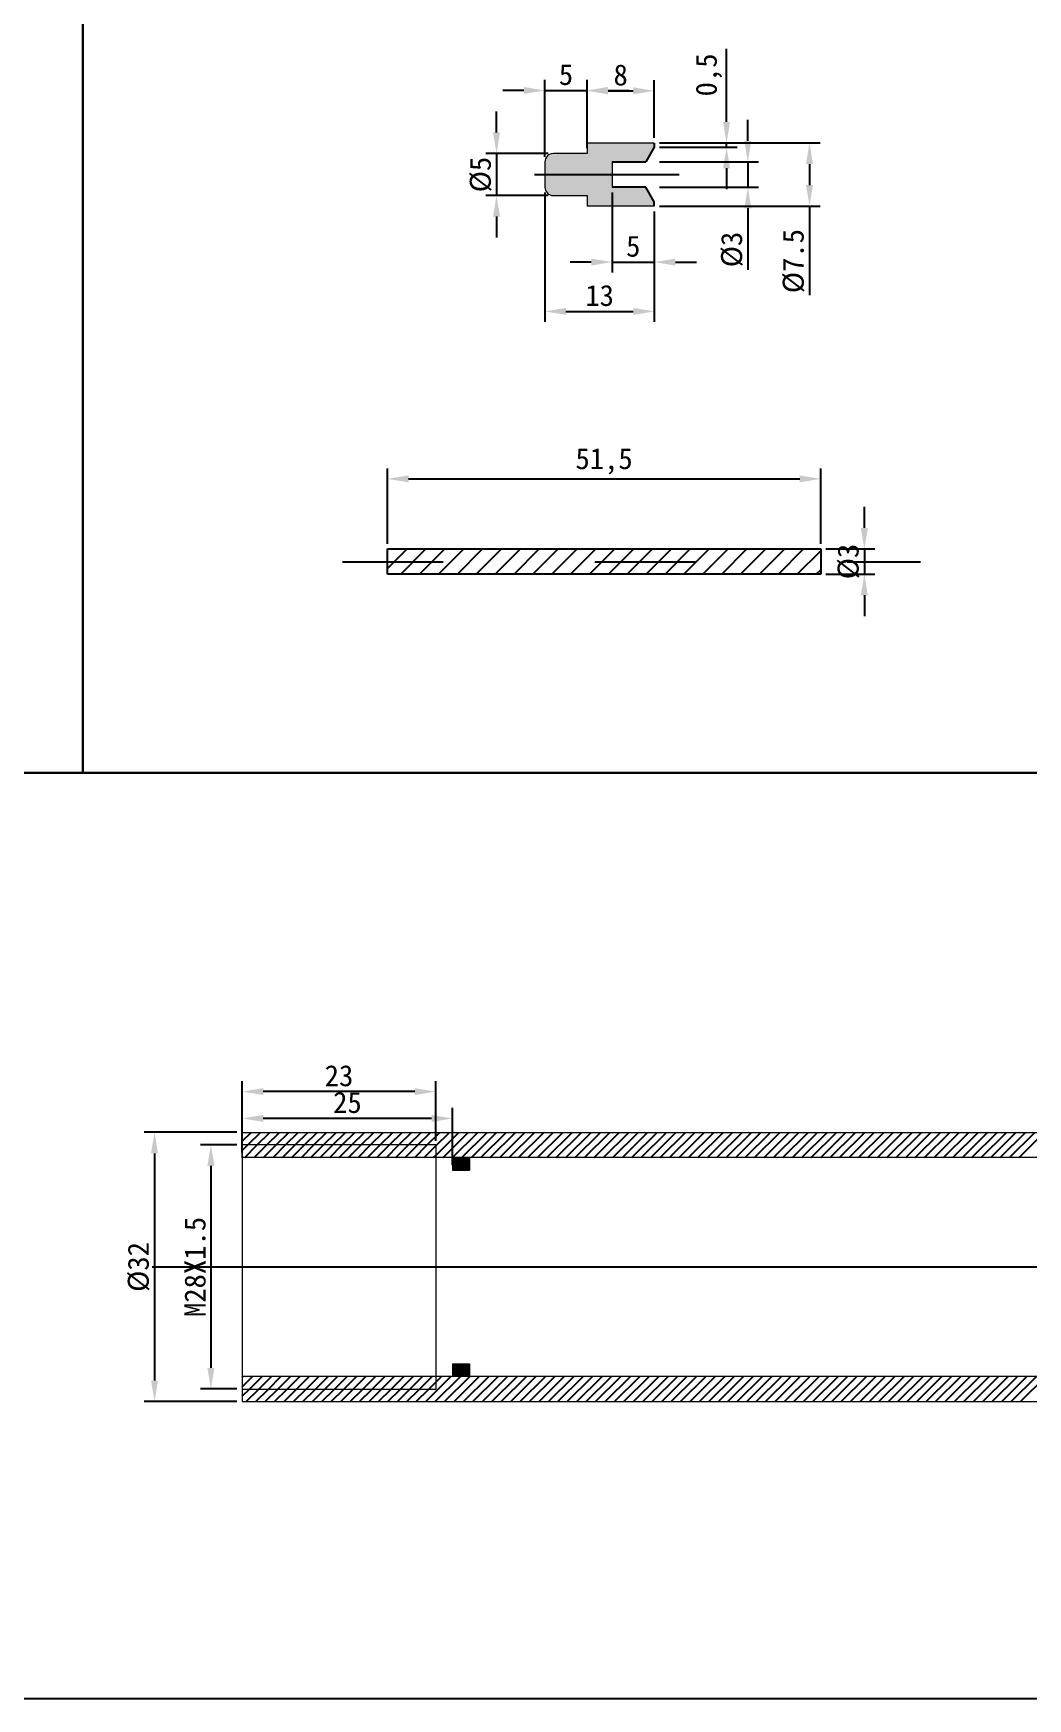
# Model space of a CAD drawing. Header units: millimetres. Extents: x 1443 to 3417, y 283 to 1662.
# Drawn here: x 2330.1 to 2448.3, y 845.9 to 1043.8 of the extents above; entities that cross this region are included whole.
import ezdxf

# ---------------------------------------------------------------- set-up
doc = ezdxf.new("R2010")
doc.units = ezdxf.units.MM
doc.linetypes.add('ACAD_ISO03W100', pattern=[30, 12, -18])
doc.linetypes.add('DASHDOTX3', pattern=[508, 254, -127, 0, -127])
doc.layers.get('Defpoints').update_dxf_attribs({"color": 6})
doc.layers.add('中线', color=1, linetype='DASHDOTX3')
doc.layers.add('虚线', color=2, linetype='ACAD_ISO03W100')
doc.layers.add('实线', color=7, linetype='Continuous', lineweight=20)
doc.layers.add('实线2', color=5, linetype='Continuous', lineweight=20)
doc.styles.get("Standard").update_dxf_attribs({"font": 'SimSun.ttf'})
doc.dimstyles.new('ISO-25', dxfattribs={"dimtxt": 2.5, "dimasz": 2.5, "dimexe": 1.25, "dimexo": 0.625, "dimtad": 1, "dimtxsty": 'Standard', "dimcen": 2.5, "dimadec": 0, "dimazin": 0, "dimtfac": 1, "dimtmove": 0, "dimatfit": 3, "dimfxl": 1, "dimarcsym": 0})

# ---------------------------------------------------------------- blocks, each defined once
blk = doc.blocks.new('*D21')
at = {"layer": 'Defpoints', "color": 0, "ltscale": 0.5}
for p in [(2403.88, 1028.54), (2403.88, 1025.54), (2415, 1025.54)]:
    blk.add_point(p, dxfattribs=at)
at = {"layer": '实线', "color": 0, "lineweight": -2, "ltscale": 0.5}
for p, q in [((2415, 1031.04), (2415, 1033.54)), ((2404.5, 1028.54), (2416.25, 1028.54)), ((2415, 1028.54), (2415, 1025.54)), ((2404.5, 1025.54), (2416.25, 1025.54)), ((2415, 1023.04), (2415, 1015.73))]:
    blk.add_line(p, q, dxfattribs=at)
at = {"layer": '实线', "color": 0, "ltscale": 0.5}
for points in [[(2414.58, 1031.04), (2415.41, 1031.04), (2415, 1028.54)], [(2414.58, 1023.04), (2415.41, 1023.04), (2415, 1025.54)]]:
    blk.add_solid(points, dxfattribs=at)
at = {"layer": '实线', "color": 0, "ltscale": 0.5, "insert": (2413.12, 1018.13), "char_height": 2.5, "attachment_point": 5, "rotation": 90}
blk.add_mtext('%%c3', dxfattribs=at)
blk = doc.blocks.new('*D22')
at = {"layer": 'Defpoints', "color": 0, "ltscale": 0.5}
for p in [(2391.88, 1029.54), (2385.12, 1024.54), (2391.88, 1024.54)]:
    blk.add_point(p, dxfattribs=at)
at = {"layer": '实线', "color": 0, "lineweight": -2, "ltscale": 0.5}
for p, q in [((2385.12, 1032.04), (2385.12, 1034.54)), ((2391.25, 1029.54), (2383.87, 1029.54)), ((2385.12, 1029.54), (2385.12, 1024.54)), ((2391.25, 1024.54), (2383.87, 1024.54)), ((2385.12, 1022.04), (2385.12, 1019.54))]:
    blk.add_line(p, q, dxfattribs=at)
at = {"layer": '实线', "color": 0, "ltscale": 0.5}
for points in [[(2384.71, 1032.04), (2385.54, 1032.04), (2385.12, 1029.54)], [(2384.71, 1022.04), (2385.54, 1022.04), (2385.12, 1024.54)]]:
    blk.add_solid(points, dxfattribs=at)
at = {"layer": '实线', "color": 0, "lineweight": -3, "ltscale": 0.5, "insert": (2383.25, 1027.04), "char_height": 2.5, "attachment_point": 5, "rotation": 90}
blk.add_mtext('%%c5', dxfattribs=at)
blk = doc.blocks.new('*D23')
at = {"layer": 'Defpoints', "color": 0, "ltscale": 0.5}
for p in [(2395.88, 1037.03), (2395.88, 1029.54), (2390.88, 1028.54)]:
    blk.add_point(p, dxfattribs=at)
at = {"layer": '实线', "color": 0, "lineweight": -2, "ltscale": 0.5}
for p, q in [((2390.88, 1029.16), (2390.88, 1038.28)), ((2395.88, 1030.16), (2395.88, 1038.28)), ((2388.38, 1037.03), (2385.88, 1037.03)), ((2390.88, 1037.03), (2395.88, 1037.03)), ((2398.38, 1037.03), (2400.88, 1037.03))]:
    blk.add_line(p, q, dxfattribs=at)
at = {"layer": '实线', "color": 0, "ltscale": 0.5}
for points in [[(2388.38, 1037.45), (2388.38, 1036.62), (2390.88, 1037.03)], [(2398.38, 1037.45), (2398.38, 1036.62), (2395.88, 1037.03)]]:
    blk.add_solid(points, dxfattribs=at)
at = {"layer": '实线', "color": 0, "lineweight": -3, "ltscale": 0.5, "insert": (2393.38, 1038.91), "char_height": 2.5, "attachment_point": 5}
blk.add_mtext('5', dxfattribs=at)
blk = doc.blocks.new('*D24')
at = {"layer": 'Defpoints', "color": 0, "ltscale": 0.5}
for p in [(2403.88, 1036.99), (2395.88, 1030.79), (2403.88, 1030.79)]:
    blk.add_point(p, dxfattribs=at)
at = {"layer": '实线', "color": 0, "lineweight": -2, "ltscale": 0.5}
for p, q in [((2395.88, 1031.41), (2395.88, 1038.24)), ((2403.88, 1031.41), (2403.88, 1038.24)), ((2398.38, 1036.99), (2401.38, 1036.99))]:
    blk.add_line(p, q, dxfattribs=at)
at = {"layer": '实线', "color": 0, "ltscale": 0.5}
for points in [[(2398.38, 1037.41), (2398.38, 1036.57), (2395.88, 1036.99)], [(2401.38, 1037.41), (2401.38, 1036.57), (2403.88, 1036.99)]]:
    blk.add_solid(points, dxfattribs=at)
at = {"layer": '实线', "color": 0, "lineweight": -3, "ltscale": 0.5, "insert": (2399.88, 1038.86), "char_height": 2.5, "attachment_point": 5}
blk.add_mtext('8', dxfattribs=at)
blk = doc.blocks.new('*D25')
at = {"layer": 'Defpoints', "color": 0, "ltscale": 0.5}
for p in [(2398.88, 1025.54), (2403.88, 1023.29), (2403.88, 1016.64)]:
    blk.add_point(p, dxfattribs=at)
at = {"layer": '实线', "color": 0, "lineweight": -2, "ltscale": 0.5}
for p, q in [((2398.88, 1024.91), (2398.88, 1015.39)), ((2403.88, 1022.66), (2403.88, 1015.39)), ((2396.38, 1016.64), (2393.88, 1016.64)), ((2398.88, 1016.64), (2403.88, 1016.64)), ((2406.38, 1016.64), (2408.88, 1016.64))]:
    blk.add_line(p, q, dxfattribs=at)
at = {"layer": '实线', "color": 0, "ltscale": 0.5}
for points in [[(2396.38, 1017.05), (2396.38, 1016.22), (2398.88, 1016.64)], [(2406.38, 1017.05), (2406.38, 1016.22), (2403.88, 1016.64)]]:
    blk.add_solid(points, dxfattribs=at)
at = {"layer": '实线', "color": 0, "lineweight": -3, "ltscale": 0.5, "insert": (2401.38, 1018.51), "char_height": 2.5, "attachment_point": 5}
blk.add_mtext('5', dxfattribs=at)
blk = doc.blocks.new('*D26')
at = {"layer": 'Defpoints', "color": 0, "ltscale": 0.5}
for p in [(2403.88, 1030.79), (2403.88, 1030.29), (2412.47, 1030.79)]:
    blk.add_point(p, dxfattribs=at)
at = {"layer": '实线', "color": 0, "lineweight": -2, "ltscale": 0.5}
for p, q in [((2412.47, 1033.29), (2412.47, 1041.98)), ((2404.5, 1030.79), (2413.72, 1030.79)), ((2404.5, 1030.29), (2413.72, 1030.29)), ((2412.47, 1030.29), (2412.47, 1030.79)), ((2412.47, 1027.79), (2412.47, 1025.29))]:
    blk.add_line(p, q, dxfattribs=at)
at = {"layer": '实线', "color": 0, "ltscale": 0.5}
for points in [[(2412.05, 1033.29), (2412.88, 1033.29), (2412.47, 1030.79)], [(2412.05, 1027.79), (2412.88, 1027.79), (2412.47, 1030.29)]]:
    blk.add_solid(points, dxfattribs=at)
at = {"layer": '实线', "color": 0, "lineweight": -3, "ltscale": 0.5, "insert": (2410.38, 1038.88), "char_height": 2.5, "attachment_point": 5, "rotation": 90}
blk.add_mtext('0,5', dxfattribs=at)
blk = doc.blocks.new('*D27')
at = {"color": 0, "lineweight": -2}
for p, q in [((2372.16, 983.17), (2372.16, 992.12)), ((2423.66, 983.17), (2423.66, 992.12)), ((2374.66, 990.87), (2421.16, 990.87))]:
    blk.add_line(p, q, dxfattribs=at)
at = {"color": 0}
for points in [[(2374.66, 991.29), (2374.66, 990.46), (2372.16, 990.87)], [(2421.16, 991.29), (2421.16, 990.46), (2423.66, 990.87)]]:
    blk.add_solid(points, dxfattribs=at)
at = {"layer": 'Defpoints', "color": 0}
for p in [(2423.66, 990.87), (2372.16, 982.55), (2423.66, 982.55)]:
    blk.add_point(p, dxfattribs=at)
at = {"color": 0, "insert": (2397.91, 992.96), "char_height": 2.5, "attachment_point": 5}
blk.add_mtext('51,5', dxfattribs=at)
blk = doc.blocks.new('*D33')
at = {"color": 0, "linetype": 'DASHDOTX3', "lineweight": -2}
for p, q in [((2428.85, 985.05), (2428.85, 987.55)), ((2424.28, 982.55), (2430.1, 982.55)), ((2428.85, 982.55), (2428.85, 979.55)), ((2424.28, 979.55), (2430.1, 979.55)), ((2428.85, 977.05), (2428.85, 974.55))]:
    blk.add_line(p, q, dxfattribs=at)
at = {"color": 0, "linetype": 'DASHDOTX3'}
for points in [[(2428.43, 985.05), (2429.27, 985.05), (2428.85, 982.55)], [(2428.43, 977.05), (2429.27, 977.05), (2428.85, 979.55)]]:
    blk.add_solid(points, dxfattribs=at)
at = {"layer": 'Defpoints', "color": 0, "linetype": 'DASHDOTX3'}
for p in [(2423.66, 982.55), (2423.66, 979.55), (2428.85, 979.55)]:
    blk.add_point(p, dxfattribs=at)
at = {"color": 0, "linetype": 'DASHDOTX3', "insert": (2426.97, 981.05), "char_height": 2.5, "attachment_point": 5, "rotation": 90}
blk.add_mtext('%%c3', dxfattribs=at)
blk = doc.blocks.new('*D98')
at = {"color": 0, "lineweight": -2}
for p, q in [((2354.27, 911.72), (2349.92, 911.72)), ((2351.17, 909.22), (2351.17, 885.22)), ((2354.27, 882.72), (2349.92, 882.72))]:
    blk.add_line(p, q, dxfattribs=at)
at = {"color": 0}
for points in [[(2350.75, 909.22), (2351.59, 909.22), (2351.17, 911.72)], [(2350.75, 885.22), (2351.59, 885.22), (2351.17, 882.72)]]:
    blk.add_solid(points, dxfattribs=at)
at = {"layer": 'Defpoints', "color": 0}
for p in [(2354.9, 911.72), (2351.17, 882.72), (2354.9, 882.72)]:
    blk.add_point(p, dxfattribs=at)
at = {"color": 0, "insert": (2349.3, 897.22), "char_height": 2.5, "attachment_point": 5, "rotation": 90}
blk.add_mtext('M28X1.5', dxfattribs=at)
blk = doc.blocks.new('*D99')
at = {"color": 0, "lineweight": -2}
for p, q in [((2354.27, 913.22), (2343.22, 913.22)), ((2344.47, 910.72), (2344.47, 883.72)), ((2354.27, 881.22), (2343.22, 881.22))]:
    blk.add_line(p, q, dxfattribs=at)
at = {"color": 0}
for points in [[(2344.05, 910.72), (2344.88, 910.72), (2344.47, 913.22)], [(2344.05, 883.72), (2344.88, 883.72), (2344.47, 881.22)]]:
    blk.add_solid(points, dxfattribs=at)
at = {"layer": 'Defpoints', "color": 0}
for p in [(2354.9, 913.22), (2344.47, 881.22), (2354.9, 881.22)]:
    blk.add_point(p, dxfattribs=at)
at = {"color": 0, "insert": (2342.59, 897.22), "char_height": 2.5, "attachment_point": 5, "rotation": 90}
blk.add_mtext('%%C32', dxfattribs=at)
blk = doc.blocks.new('*D100')
at = {"color": 0, "lineweight": -2}
for p, q in [((2354.9, 913.84), (2354.9, 919.31)), ((2377.9, 912.22), (2377.9, 919.31)), ((2375.4, 918.06), (2357.4, 918.06))]:
    blk.add_line(p, q, dxfattribs=at)
at = {"color": 0}
for points in [[(2357.4, 918.47), (2357.4, 917.64), (2354.9, 918.06)], [(2375.4, 918.47), (2375.4, 917.64), (2377.9, 918.06)]]:
    blk.add_solid(points, dxfattribs=at)
at = {"layer": 'Defpoints', "color": 0}
for p in [(2354.9, 918.06), (2354.9, 913.22), (2377.9, 911.6)]:
    blk.add_point(p, dxfattribs=at)
at = {"color": 0, "insert": (2366.4, 919.93), "char_height": 2.5, "attachment_point": 5}
blk.add_mtext('23', dxfattribs=at)
blk = doc.blocks.new('*D167')
at = {"color": 0, "lineweight": -2}
for p, q in [((2404.5, 1030.79), (2423.58, 1030.79)), ((2422.33, 1028.29), (2422.33, 1025.79)), ((2404.5, 1023.29), (2423.58, 1023.29)), ((2422.33, 1023.29), (2422.33, 1012.72))]:
    blk.add_line(p, q, dxfattribs=at)
at = {"color": 0}
for points in [[(2421.91, 1028.29), (2422.74, 1028.29), (2422.33, 1030.79)], [(2421.91, 1025.79), (2422.74, 1025.79), (2422.33, 1023.29)]]:
    blk.add_solid(points, dxfattribs=at)
at = {"layer": 'Defpoints', "color": 0}
for p in [(2403.88, 1030.79), (2403.88, 1023.29), (2422.33, 1023.29)]:
    blk.add_point(p, dxfattribs=at)
at = {"color": 0, "insert": (2420.45, 1016.75), "char_height": 2.5, "attachment_point": 5, "rotation": 90}
blk.add_mtext('%%c7.5', dxfattribs=at)
blk = doc.blocks.new('*D177')
at = {"color": 0, "lineweight": -2}
for p, q in [((2354.9, 910.84), (2354.9, 916.12)), ((2377.4, 914.87), (2357.4, 914.87)), ((2379.9, 909.34), (2379.9, 916.12))]:
    blk.add_line(p, q, dxfattribs=at)
at = {"color": 0}
for points in [[(2357.4, 915.29), (2357.4, 914.46), (2354.9, 914.87)], [(2377.4, 915.29), (2377.4, 914.46), (2379.9, 914.87)]]:
    blk.add_solid(points, dxfattribs=at)
at = {"layer": 'Defpoints', "color": 0}
for p in [(2354.9, 914.87), (2354.9, 910.22), (2379.9, 908.72)]:
    blk.add_point(p, dxfattribs=at)
at = {"color": 0, "insert": (2367.4, 916.75), "char_height": 2.5, "attachment_point": 5}
blk.add_mtext('25', dxfattribs=at)
blk = doc.blocks.new('*D302')
at = {"color": 0, "lineweight": -2}
for p, q in [((2390.88, 1024.91), (2390.88, 1009.53)), ((2403.88, 1022.66), (2403.88, 1009.53)), ((2393.38, 1010.78), (2401.38, 1010.78))]:
    blk.add_line(p, q, dxfattribs=at)
at = {"color": 0}
for points in [[(2393.38, 1011.19), (2393.38, 1010.36), (2390.88, 1010.78)], [(2401.38, 1011.19), (2401.38, 1010.36), (2403.88, 1010.78)]]:
    blk.add_solid(points, dxfattribs=at)
at = {"layer": 'Defpoints', "color": 0}
for p in [(2390.88, 1025.54), (2403.88, 1023.29), (2403.88, 1010.78)]:
    blk.add_point(p, dxfattribs=at)
at = {"color": 0, "insert": (2397.38, 1012.65), "char_height": 2.5, "attachment_point": 5}
blk.add_mtext('13', dxfattribs=at)

msp = doc.modelspace()

# ---------------------------------------------------------------- hatches: boundary and pattern name
at = {"linetype": 'DASHDOTX3'}
h = msp.add_hatch(color=256, dxfattribs=at)
h.set_gradient(color1=(0, 0, 255), one_color=1, tint=1, name='INVCURVED')
h.paths.add_polyline_path([(2395.8792, 1029.53725), (2391.8792, 1029.53725, 0.414213562), (2390.8792, 1028.53725), (2390.8792, 1027.03725), (2398.8792, 1027.03725), (2398.8792, 1028.53725), (2402.8792, 1028.53725), (2403.8792, 1030.28725), (2403.8792, 1030.78725), (2395.8792, 1030.78725)])
h.paths.add_polyline_path([(2390.8792, 1027.03725), (2390.8792, 1025.53725, 0.414213562), (2391.8792, 1024.53725), (2395.8792, 1024.53725), (2395.8792, 1023.28725), (2403.8792, 1023.28725), (2403.8792, 1023.78725), (2402.8792, 1025.53705), (2398.8792, 1025.53725), (2398.8792, 1027.03725)])
at = {"linetype": 'ACAD_ISO03W100'}
h = msp.add_hatch(dxfattribs=at)
h.set_pattern_fill('ANSI31', color=256, scale=0.5, style=0)
h.paths.add_polyline_path([(2423.65681, 981.03056), (2423.65681, 982.54614), (2372.26857, 982.54614), (2372.15681, 982.43438), (2372.15681, 981.03056)])
h.paths.add_polyline_path([(2372.15681, 981.03056), (2372.15681, 979.54614), (2423.65681, 979.54614), (2423.65681, 981.03056)])
at = {"layer": '虚线', "ltscale": 0.5}
for points in [[(2381.89848, 910.21513), (2379.89848, 910.21513), (2379.89848, 908.71513), (2381.89848, 908.71513)], [(2381.89848, 885.71513), (2379.89848, 885.71513), (2379.89848, 884.21513), (2381.89848, 884.21513)]]:
    msp.add_hatch(color=1, dxfattribs=at).paths.add_polyline_path(points)

# ---------------------------------------------------------------- linework, layer by layer
for p, q in [((2372.15681, 982.54614), (2423.65681, 982.54614)), ((2372.15681, 979.54614), (2372.15681, 982.54614)), ((2423.65681, 982.54614), (2423.65681, 979.54614)), ((2423.65681, 979.54614), (2372.15681, 979.54614))]:
    msp.add_line(p, q)
at = {"ltscale": 0.5}
for p, q in [((2372.15681, 982.43438), (2372.26857, 982.54614)), ((2354.89848, 912.16995), (2355.94366, 913.21513)), ((2355.5662, 911.71513), (2357.06618, 913.21512)), ((2356.68873, 911.71513), (2358.18871, 913.21511)), ((2357.81126, 911.71513), (2359.31124, 913.21511)), ((2358.93379, 911.71513), (2360.43376, 913.2151)), ((2360.05632, 911.71513), (2361.55629, 913.2151)), ((2361.17886, 911.71513), (2362.67882, 913.21509)), ((2362.30139, 911.71513), (2363.80134, 913.21509)), ((2363.42392, 911.71513), (2364.92387, 913.21508)), ((2364.54645, 911.71513), (2366.04639, 913.21507)), ((2365.66898, 911.71513), (2367.16892, 913.21507)), ((2366.79152, 911.71513), (2368.29145, 913.21506)), ((2367.91405, 911.71513), (2369.41397, 913.21506)), ((2369.03658, 911.71513), (2370.5365, 913.21505)), ((2370.15911, 911.71513), (2371.65903, 913.21505)), ((2371.28164, 911.71513), (2372.78155, 913.21504)), ((2372.40418, 911.71513), (2373.90408, 913.21503)), ((2373.52671, 911.71513), (2375.0266, 913.21503)), ((2374.64924, 911.71513), (2376.14913, 913.21502)), ((2375.77177, 911.71513), (2377.27166, 913.21502)), ((2376.8943, 911.71513), (2378.39418, 913.21501)), ((2377.89848, 911.59678), (2379.51671, 913.215)), ((2377.89848, 910.47425), (2380.63924, 913.215)), ((2378.7619, 910.21513), (2381.76176, 913.21499)), ((2379.88443, 910.21513), (2382.88429, 913.21499)), ((2381.00696, 910.21513), (2384.00681, 913.21498)), ((2382.1295, 910.21513), (2385.12934, 913.21498)), ((2383.25203, 910.21513), (2386.25187, 913.21497)), ((2384.37456, 910.21513), (2387.37439, 913.21496)), ((2385.49709, 910.21513), (2388.49692, 913.21496)), ((2386.61962, 910.21513), (2389.61945, 913.21495)), ((2387.74216, 910.21513), (2390.74197, 913.21495)), ((2388.86469, 910.21513), (2391.8645, 913.21494)), ((2389.98722, 910.21513), (2392.98702, 913.21494)), ((2391.10975, 910.21513), (2394.10955, 913.21493)), ((2392.23228, 910.21513), (2395.23208, 913.21492)), ((2393.35482, 910.21513), (2396.3546, 913.21492)), ((2394.47735, 910.21513), (2397.47713, 913.21491)), ((2395.59988, 910.21513), (2398.59966, 913.21491)), ((2396.72241, 910.21513), (2399.72218, 913.2149)), ((2397.84494, 910.21513), (2400.84471, 913.21489)), ((2398.96748, 910.21513), (2401.96723, 913.21489)), ((2400.09001, 910.21513), (2403.08976, 913.21488)), ((2401.21254, 910.21513), (2404.21229, 913.21488)), ((2402.33507, 910.21513), (2405.33481, 913.21487)), ((2403.4576, 910.21513), (2406.45734, 913.21487)), ((2404.58014, 910.21513), (2407.57987, 913.21486)), ((2405.70267, 910.21513), (2408.70239, 913.21485)), ((2406.8252, 910.21513), (2409.82492, 913.21485)), ((2407.94773, 910.21513), (2410.94744, 913.21484)), ((2409.07026, 910.21513), (2412.06997, 913.21484)), ((2410.1928, 910.21513), (2413.1925, 913.21483)), ((2411.31533, 910.21513), (2414.31502, 913.21483)), ((2412.43786, 910.21513), (2415.43755, 913.21482)), ((2413.56039, 910.21513), (2416.56008, 913.21481)), ((2414.68292, 910.21513), (2417.6826, 913.21481)), ((2415.80546, 910.21513), (2418.80513, 913.2148)), ((2416.92799, 910.21513), (2419.92765, 913.2148)), ((2418.05052, 910.21513), (2421.05018, 913.21479)), ((2419.17305, 910.21513), (2422.17271, 913.21478)), ((2420.29558, 910.21513), (2423.29523, 913.21478)), ((2421.41812, 910.21513), (2424.41776, 913.21477)), ((2422.54065, 910.21513), (2425.54029, 913.21477)), ((2423.66318, 910.21513), (2426.66281, 913.21476)), ((2424.78571, 910.21513), (2427.78534, 913.21476)), ((2425.90824, 910.21513), (2428.90786, 913.21475)), ((2427.03078, 910.21513), (2430.03039, 913.21474)), ((2428.15331, 910.21513), (2431.15292, 913.21474)), ((2429.27584, 910.21513), (2432.27544, 913.21473)), ((2430.39837, 910.21513), (2433.39797, 913.21473)), ((2431.52091, 910.21513), (2434.52049, 913.21472)), ((2432.64344, 910.21513), (2435.64302, 913.21472)), ((2433.76597, 910.21513), (2436.76555, 913.21471)), ((2434.8885, 910.21513), (2437.88807, 913.2147)), ((2436.01103, 910.21513), (2439.0106, 913.2147)), ((2437.13357, 910.21513), (2440.13313, 913.21469)), ((2438.2561, 910.21513), (2441.25565, 913.21469)), ((2439.37863, 910.21513), (2442.37818, 913.21468)), ((2440.50116, 910.21513), (2443.5007, 913.21468)), ((2441.62369, 910.21513), (2444.62323, 913.21467)), ((2442.74623, 910.21513), (2445.74576, 913.21466)), ((2443.86876, 910.21513), (2446.86828, 913.21466)), ((2444.99129, 910.21513), (2447.99081, 913.21465)), ((2446.11382, 910.21513), (2449.11334, 913.21465)), ((2447.23635, 910.21513), (2450.23586, 913.21464)), ((2354.89848, 911.04742), (2355.5662, 911.71513)), ((2355.18873, 910.21513), (2356.68873, 911.71513)), ((2356.31126, 910.21513), (2357.81126, 911.71513)), ((2357.43379, 910.21513), (2358.93379, 911.71513)), ((2358.55632, 910.21513), (2360.05632, 911.71513)), ((2359.67886, 910.21513), (2361.17886, 911.71513)), ((2360.80139, 910.21513), (2362.30139, 911.71513)), ((2361.92392, 910.21513), (2363.42392, 911.71513)), ((2363.04645, 910.21513), (2364.54645, 911.71513)), ((2364.16898, 910.21513), (2365.66898, 911.71513)), ((2365.29152, 910.21513), (2366.79152, 911.71513)), ((2366.41405, 910.21513), (2367.91405, 911.71513)), ((2367.53658, 910.21513), (2369.03658, 911.71513)), ((2368.65911, 910.21513), (2370.15911, 911.71513)), ((2369.78164, 910.21513), (2371.28164, 911.71513)), ((2370.90418, 910.21513), (2372.40418, 911.71513)), ((2372.02671, 910.21513), (2373.52671, 911.71513)), ((2373.14924, 910.21513), (2374.64924, 911.71513)), ((2374.27177, 910.21513), (2375.77177, 911.71513)), ((2375.3943, 910.21513), (2376.8943, 911.71513)), ((2376.51684, 910.21513), (2377.89848, 911.59678)), ((2377.63937, 910.21513), (2377.89848, 910.47425)), ((2354.89848, 884.10665), (2355.00696, 884.21513)), ((2354.89848, 882.98412), (2356.1295, 884.21513)), ((2354.89848, 881.86159), (2355.75203, 882.71513)), ((2355.37456, 881.21513), (2356.87456, 882.71513)), ((2355.75203, 882.71513), (2357.25203, 884.21513)), ((2356.49709, 881.21513), (2357.99709, 882.71513)), ((2356.87456, 882.71513), (2358.37456, 884.21513)), ((2357.61962, 881.21513), (2359.11962, 882.71513)), ((2357.99709, 882.71513), (2359.49709, 884.21513)), ((2358.74216, 881.21513), (2360.24216, 882.71513)), ((2359.11962, 882.71513), (2360.61962, 884.21513)), ((2359.86469, 881.21513), (2361.36469, 882.71513)), ((2360.24216, 882.71513), (2361.74216, 884.21513)), ((2360.98722, 881.21513), (2362.48722, 882.71513)), ((2361.36469, 882.71513), (2362.86469, 884.21513)), ((2362.10975, 881.21513), (2363.60975, 882.71513)), ((2362.48722, 882.71513), (2363.98722, 884.21513)), ((2363.23228, 881.21513), (2364.73228, 882.71513)), ((2363.60975, 882.71513), (2365.10975, 884.21513)), ((2364.35482, 881.21513), (2365.85482, 882.71513)), ((2364.73228, 882.71513), (2366.23228, 884.21513)), ((2365.47735, 881.21513), (2366.97735, 882.71513)), ((2365.85482, 882.71513), (2367.35482, 884.21513)), ((2366.59988, 881.21513), (2368.09988, 882.71513)), ((2366.97735, 882.71513), (2368.47735, 884.21513)), ((2367.72241, 881.21513), (2369.22241, 882.71513)), ((2368.09988, 882.71513), (2369.59988, 884.21513)), ((2368.84494, 881.21513), (2370.34494, 882.71513)), ((2369.22241, 882.71513), (2370.72241, 884.21513)), ((2369.96748, 881.21513), (2371.46748, 882.71513)), ((2370.34494, 882.71513), (2371.84494, 884.21513)), ((2371.09001, 881.21513), (2372.59001, 882.71513)), ((2371.46748, 882.71513), (2372.96748, 884.21513)), ((2372.21254, 881.21513), (2373.71254, 882.71513)), ((2372.59001, 882.71513), (2374.09001, 884.21513)), ((2373.33507, 881.21513), (2374.83507, 882.71513)), ((2373.71254, 882.71513), (2375.21254, 884.21513)), ((2374.4576, 881.21513), (2375.9576, 882.71513)), ((2374.83507, 882.71513), (2376.33507, 884.21513)), ((2375.58014, 881.21513), (2377.08014, 882.71513)), ((2375.9576, 882.71513), (2377.4576, 884.21513)), ((2376.70267, 881.21513), (2379.70267, 884.21513)), ((2377.08014, 882.71513), (2377.89848, 883.53348)), ((2377.8252, 881.21513), (2380.8252, 884.21513)), ((2377.89848, 883.53348), (2378.58014, 884.21513)), ((2378.94773, 881.21513), (2381.94773, 884.21513)), ((2380.07026, 881.21513), (2383.07026, 884.21513)), ((2381.1928, 881.21513), (2384.1928, 884.21513)), ((2382.31533, 881.21513), (2385.31533, 884.21513)), ((2383.43786, 881.21513), (2386.43786, 884.21513)), ((2384.56039, 881.21513), (2387.56039, 884.21513)), ((2385.68292, 881.21513), (2388.68292, 884.21513)), ((2386.80546, 881.21513), (2389.80546, 884.21513)), ((2387.92799, 881.21513), (2390.92799, 884.21513)), ((2389.05052, 881.21513), (2392.05052, 884.21513)), ((2390.17305, 881.21513), (2393.17305, 884.21513)), ((2391.29558, 881.21513), (2394.29558, 884.21513)), ((2392.41812, 881.21513), (2395.41812, 884.21513)), ((2393.54065, 881.21513), (2396.54065, 884.21513)), ((2394.66318, 881.21513), (2397.66318, 884.21513)), ((2395.78571, 881.21513), (2398.78571, 884.21513)), ((2396.90824, 881.21513), (2399.90824, 884.21513)), ((2398.03078, 881.21513), (2401.03078, 884.21513)), ((2399.15331, 881.21513), (2402.15331, 884.21513)), ((2400.27584, 881.21513), (2403.27584, 884.21513)), ((2401.39837, 881.21513), (2404.39837, 884.21513)), ((2402.52091, 881.21513), (2405.52091, 884.21513)), ((2403.64344, 881.21513), (2406.64344, 884.21513)), ((2404.76597, 881.21513), (2407.76597, 884.21513)), ((2405.8885, 881.21513), (2408.8885, 884.21513)), ((2407.01103, 881.21513), (2410.01103, 884.21513)), ((2408.13357, 881.21513), (2411.13357, 884.21513)), ((2409.2561, 881.21513), (2412.2561, 884.21513)), ((2410.37863, 881.21513), (2413.37863, 884.21513)), ((2411.50116, 881.21513), (2414.50116, 884.21513)), ((2412.62369, 881.21513), (2415.62369, 884.21513)), ((2413.74623, 881.21513), (2416.74623, 884.21513)), ((2414.86876, 881.21513), (2417.86876, 884.21513)), ((2415.99129, 881.21513), (2418.99129, 884.21513)), ((2417.11382, 881.21513), (2420.11382, 884.21513)), ((2418.23635, 881.21513), (2421.23635, 884.21513)), ((2419.35889, 881.21513), (2422.35889, 884.21513)), ((2420.48142, 881.21513), (2423.48142, 884.21513)), ((2421.60395, 881.21513), (2424.60395, 884.21513)), ((2422.72648, 881.21513), (2425.72648, 884.21513)), ((2423.84901, 881.21513), (2426.84901, 884.21513)), ((2424.97155, 881.21513), (2427.97155, 884.21513)), ((2426.09408, 881.21513), (2429.09408, 884.21513)), ((2427.21661, 881.21513), (2430.21661, 884.21513)), ((2428.33914, 881.21513), (2431.33914, 884.21513)), ((2429.46167, 881.21513), (2432.46167, 884.21513)), ((2430.58421, 881.21513), (2433.58421, 884.21513)), ((2431.70674, 881.21513), (2434.70674, 884.21513)), ((2432.82927, 881.21513), (2435.82927, 884.21513)), ((2433.9518, 881.21513), (2436.9518, 884.21513)), ((2435.07433, 881.21513), (2438.07433, 884.21513)), ((2436.19687, 881.21513), (2439.19687, 884.21513)), ((2437.3194, 881.21513), (2440.3194, 884.21513)), ((2438.44193, 881.21513), (2441.44193, 884.21513)), ((2439.56446, 881.21513), (2442.56446, 884.21513)), ((2440.68699, 881.21513), (2443.68699, 884.21513)), ((2441.80953, 881.21513), (2444.80953, 884.21513)), ((2442.93206, 881.21513), (2445.93206, 884.21513)), ((2444.05459, 881.21513), (2447.05459, 884.21513)), ((2445.17712, 881.21513), (2448.17712, 884.21513)), ((2446.29965, 881.21513), (2449.29965, 884.21513)), ((2447.42219, 881.21513), (2450.42219, 884.21513))]:
    msp.add_line(p, q, dxfattribs=at)
at = {"color": 1, "linetype": 'ACAD_ISO03W100'}
msp.add_line((2366.79423, 981.03056), (2435.53608, 981.03056), dxfattribs=at)
at = {"color": 6}
msp.add_lwpolyline([(2297.84684, 955.9453), (2865.24959, 955.9453), (2865.24959, 845.91274), (2297.84684, 845.91274)], close=True, dxfattribs=at)
at = {"layer": 'Defpoints', "ltscale": 0.5}
for points in [[(1921.62479, 1404.13368), (2335.92657, 1404.13368), (2335.92657, 955.9453), (1921.62479, 955.9453)], [(2335.92657, 1137.91411), (2556.78395, 1137.91411), (2556.78395, 955.9453), (2335.92657, 955.9453)]]:
    msp.add_lwpolyline(points, close=True, dxfattribs=at)
at = {"layer": '中线', "ltscale": 0.5}
for p, q in [((2389.6338, 1027.03725), (2406.83048, 1027.03725)), ((2344.19802, 897.21513), (2605.62203, 897.21513))]:
    msp.add_line(p, q, dxfattribs=at)
at = {"layer": '实线', "ltscale": 0.2}
for p, q in [((2395.8792, 1029.53725), (2391.8792, 1029.53725)), ((2403.8792, 1030.78725), (2395.8792, 1030.78725)), ((2395.8792, 1030.78725), (2395.8792, 1029.53725)), ((2390.8792, 1028.53725), (2390.8792, 1025.53725)), ((2391.8792, 1024.53725), (2395.8792, 1024.53725)), ((2395.8792, 1024.53725), (2395.8792, 1023.28725)), ((2403.8792, 1023.28725), (2395.8792, 1023.28725))]:
    msp.add_line(p, q, dxfattribs=at)
at = {"layer": '实线', "color": 0, "lineweight": -3, "ltscale": 0.5}
for p, q in [((2403.8792, 1030.28725), (2402.8792, 1028.53725)), ((2403.8792, 1030.78725), (2403.8792, 1030.28725)), ((2398.8792, 1028.53725), (2402.8792, 1028.53725)), ((2402.8792, 1025.53705), (2398.8792, 1025.53725)), ((2403.8792, 1023.78725), (2402.8792, 1025.53705)), ((2403.8792, 1023.28725), (2403.8792, 1023.78725))]:
    msp.add_line(p, q, dxfattribs=at)
at = {"layer": '实线', "ltscale": 0.5}
for p, q in [((2398.8792, 1028.53725), (2398.8792, 1025.53725)), ((2354.89848, 913.21513), (2354.89848, 881.21513)), ((2354.89848, 910.21513), (2354.89848, 913.21513)), ((2354.89848, 913.21513), (2578.75333, 913.21214)), ((2578.75333, 910.2141), (2354.89848, 910.21513)), ((2578.75333, 884.2141), (2354.89848, 884.21513)), ((2354.89848, 884.21513), (2354.89848, 881.21513)), ((2354.89848, 881.21513), (2578.75333, 881.2141))]:
    msp.add_line(p, q, dxfattribs=at)
at = {"layer": '实线'}
for p, q in [((2379.89848, 910.21513), (2379.89848, 908.71513)), ((2379.89848, 908.71513), (2381.89848, 908.71513)), ((2381.89848, 910.21513), (2381.89848, 908.71513)), ((2379.89848, 885.71513), (2379.89848, 884.21513)), ((2379.89848, 885.71513), (2381.89848, 885.71513)), ((2381.89848, 885.71513), (2381.89848, 884.21513))]:
    msp.add_line(p, q, dxfattribs=at)
at = {"layer": '实线', "ltscale": 0.2}
for centre, start, end in [((2391.8792, 1028.53725), 90, 180), ((2391.8792, 1025.53725), 180, 270)]:
    msp.add_arc(centre, 1, start, end, dxfattribs=at)
at = {"layer": '实线2', "ltscale": 0.2}
msp.add_line((2377.89848, 911.71513), (2354.89848, 911.71513), dxfattribs=at)
at = {"layer": '实线2', "ltscale": 0.5}
for p in [(2377.89848, 911.71513), (2354.89848, 882.71513)]:
    msp.add_line(p, (2377.89848, 882.71513), dxfattribs=at)

# ---------------------------------------------------------------- dimensions: what is measured, and where the dimension line sits
for base, p1, p2, text, picture, middle in [((2422.32791, 1023.28725), (2403.8792, 1030.78725), (2403.8792, 1023.28725), '%%c7.5', '*D167', (2420.45291, 1016.75253)), ((2344.4678, 881.21513), (2354.89848, 913.21513), (2354.89848, 881.21513), '%%C32', '*D99', (2342.5928, 897.21513)), ((2351.17139, 882.71513), (2354.89848, 911.71513), (2354.89848, 882.71513), 'M28X1.5', '*D98', (2349.29639, 897.21513))]:
    dim = msp.add_linear_dim(base=base, p1=p1, p2=p2, angle=90, text=text, dimstyle='ISO-25')
    dim.commit()
    dim.dimension.update_dxf_attribs({"geometry": picture, "text_midpoint": middle})
for base, p1, p2, picture, middle in [((2403.8792, 1010.77644), (2390.8792, 1025.53725), (2403.8792, 1023.28725), '*D302', (2397.3792, 1012.65144)), ((2423.65681, 990.87351), (2372.15681, 982.54614), (2423.65681, 982.54614), '*D27', (2397.90681, 992.95684)), ((2354.89848, 918.05674), (2377.89848, 911.59678), (2354.89848, 913.21513), '*D100', (2366.39848, 919.93174)), ((2354.89848, 914.87328), (2379.89848, 908.71513), (2354.89848, 910.21513), '*D177', (2367.39848, 916.74828))]:
    dim = msp.add_linear_dim(base=base, p1=p1, p2=p2, dimstyle='ISO-25')
    dim.commit()
    dim.dimension.update_dxf_attribs({"geometry": picture, "text_midpoint": middle})
at = {"linetype": 'DASHDOTX3'}
dim = msp.add_linear_dim(base=(2428.8494, 979.54614), p1=(2423.65681, 982.54614), p2=(2423.65681, 979.54614), angle=90, text='%%c3', dimstyle='ISO-25', dxfattribs=at)
dim.commit()
dim.dimension.update_dxf_attribs({"geometry": '*D33', "text_midpoint": (2428.8494, 981.04614), "dimtype": 160})
at = {"layer": '实线', "color": 0, "lineweight": -3, "ltscale": 0.5}
dim = msp.add_linear_dim(base=(2412.46684, 1030.78725), p1=(2403.8792, 1030.28725), p2=(2403.8792, 1030.78725), angle=90, dimstyle='ISO-25', dxfattribs=at)
dim.commit()
dim.dimension.update_dxf_attribs({"geometry": '*D26', "text_midpoint": (2410.3835, 1038.88447)})
for base, p1, p2, picture, middle in [((2395.8792, 1037.03356), (2390.8792, 1028.53725), (2395.8792, 1029.53725), '*D23', (2393.3792, 1038.90856)), ((2403.8792, 1036.98939), (2395.8792, 1030.78725), (2403.8792, 1030.78725), '*D24', (2399.8792, 1038.86439)), ((2403.8792, 1016.63515), (2398.8792, 1025.53725), (2403.8792, 1023.28725), '*D25', (2401.3792, 1018.51015))]:
    dim = msp.add_linear_dim(base=base, p1=p1, p2=p2, dimstyle='ISO-25', dxfattribs=at)
    dim.commit()
    dim.dimension.update_dxf_attribs({"geometry": picture, "text_midpoint": middle})
dim = msp.add_linear_dim(base=(2385.1217, 1024.53725), p1=(2391.8792, 1029.53725), p2=(2391.8792, 1024.53725), angle=90, text='%%c5', dimstyle='ISO-25', dxfattribs=at)
dim.commit()
dim.dimension.update_dxf_attribs({"geometry": '*D22', "text_midpoint": (2383.2467, 1027.03725)})
at = {"layer": '实线', "ltscale": 0.5}
dim = msp.add_linear_dim(base=(2414.99549, 1025.53725), p1=(2403.8792, 1028.53725), p2=(2403.8792, 1025.53725), angle=90, text='%%c3', dimstyle='ISO-25', dxfattribs=at)
dim.commit()
dim.dimension.update_dxf_attribs({"geometry": '*D21', "text_midpoint": (2413.12049, 1018.13447)})

doc.saveas('drawing.dxf')
